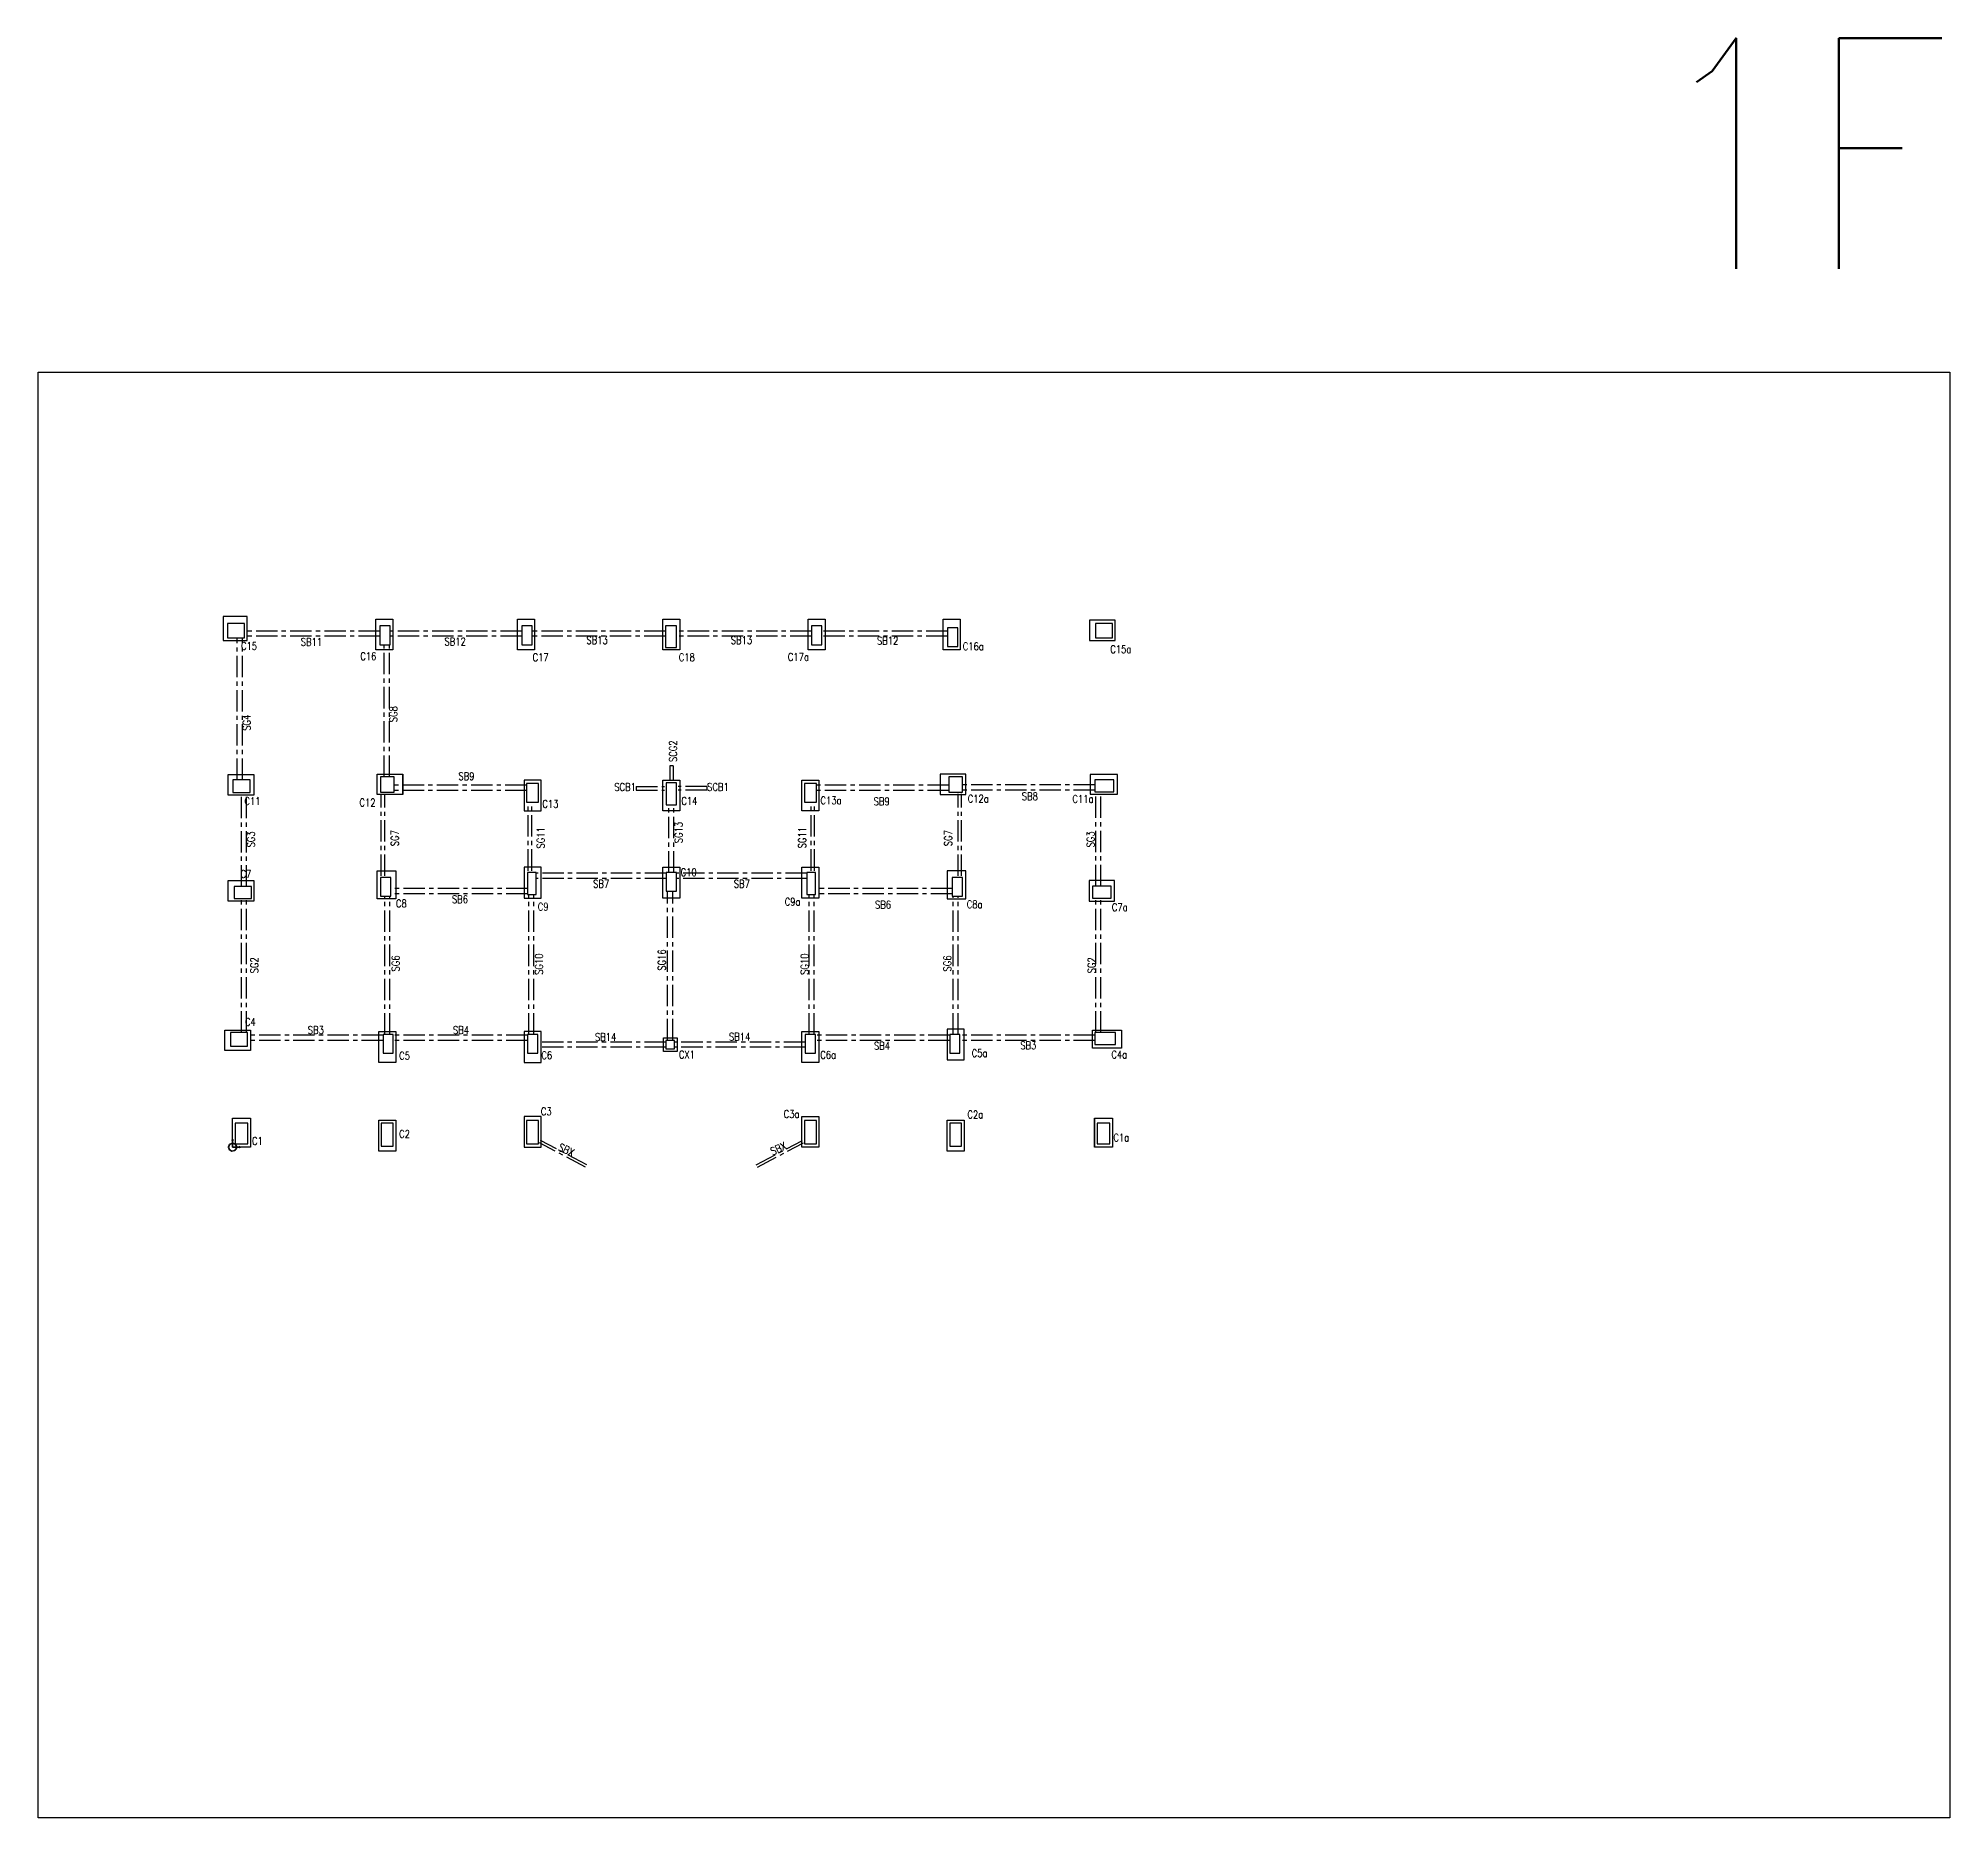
# Model space of a CAD drawing. Header units: millimetres. Extents: x 79095 to 169372, y 0 to 10446.
# Drawn here: x 79095 to 90277, y 0 to 10415 of the extents above; entities that cross this region are included whole.
import ezdxf
from ezdxf.enums import TextEntityAlignment as Align

# ---------------------------------------------------------------- set-up
doc = ezdxf.new("R2010")
doc.units = ezdxf.units.MM
doc.header["$LTSCALE"] = 100
doc.header["$MEASUREMENT"] = 0
doc.linetypes.add('CENTER', pattern=[2, 1.25, -0.25, 0.25, -0.25])
for name, color, linetype in [('TC-COLUMN', 1, 'Continuous'), ('TC-TB', 2, 'Continuous'), ('TC-TC', 4, 'Continuous'), ('TC-鋼柱', 11, 'Continuous')]:
    doc.layers.add(name, color=color, linetype=linetype)
doc.layers.add('TC-鋼粱', color=183, linetype='CENTER', plot=False)
doc.styles.add('TXT', font='TXT.shx', dxfattribs={"width": 0.8, "bigfont": 'ae.shx'})

# ---------------------------------------------------------------- blocks, each defined once
blk = doc.blocks.new('origin')
at = {"color": 3, "lineweight": 35}
blk.add_line((0, 0), (0, 39), dxfattribs=at)
at = {"color": 1, "lineweight": 35}
blk.add_line((0, 0), (39, 0), dxfattribs=at)
at = {"color": 7, "lineweight": 35, "true_color": 0xffffff}
blk.add_lwpolyline([(0, 24), (-18, 15), (-24, 0), (-18, -15), (-4, -23), (13, -19), (22, -7), (23, 6), (15, 18), (0, 24)], dxfattribs=at)
at = {"color": 3, "lineweight": 35}
blk.add_lwpolyline([(0, 44), (-3, 39), (3, 39)], close=True, dxfattribs=at)
at = {"color": 1, "lineweight": 35}
blk.add_lwpolyline([(44, 0), (39, 3), (39, -3)], close=True, dxfattribs=at)

msp = doc.modelspace()

# ---------------------------------------------------------------- linework, layer by layer
at = {"layer": 'Defpoints'}
msp.add_lwpolyline([(79095, 0), (79095, 8460), (90277, 8460), (90277, 0), (79095, 0)], dxfattribs=at)
at = {"layer": 'TC-COLUMN'}
for points in [[(80177, 6890), (80317, 6890), (80317, 7030), (80177, 7030)], [(81169, 7015), (81169, 6835), (81069, 6835), (81069, 7015), (81169, 7015)], [(81999, 7015), (81999, 6835), (81899, 6835), (81899, 7015), (81999, 7015)], [(82849, 7015), (82849, 6835), (82749, 6835), (82749, 7015), (82849, 7015)], [(83699, 7015), (83699, 6835), (83599, 6835), (83599, 7015), (83699, 7015)], [(84489, 7015), (84489, 6835), (84389, 6835), (84389, 7015), (84489, 7015)], [(85245, 7010), (85245, 6890), (85395, 6890), (85395, 7010), (85245, 7010)], [(80357, 6105), (80357, 5985), (80207, 5985), (80207, 6105), (80357, 6105)], [(81227, 5988), (81077, 5988), (81077, 6108), (81227, 6108)], [(81227, 6108), (81227, 5988)], [(81937, 6073), (81937, 5893), (82037, 5893), (82037, 6073), (81937, 6073)], [(82849, 6073), (82849, 5893), (82749, 5893), (82749, 6073), (82849, 6073)], [(83662, 6073), (83662, 5893), (83562, 5893), (83562, 6073), (83662, 6073)], [(84372, 6108), (84372, 5988), (84522, 5988), (84522, 6108), (84372, 6108)], [(85249, 5990), (85409, 5990), (85409, 6105), (85249, 6105)], [(80357, 5485), (80357, 5365), (80207, 5365), (80207, 5485), (80357, 5485)], [(81187, 5543), (81187, 5378), (81077, 5378), (81077, 5543), (81187, 5543)], [(81937, 5563), (81937, 5383), (82037, 5383), (82037, 5563), (81937, 5563)], [(82849, 5563), (82849, 5383), (82749, 5383), (82749, 5563), (82849, 5563)], [(83662, 5563), (83662, 5383), (83562, 5383), (83562, 5563), (83662, 5563)], [(84412, 5543), (84412, 5378), (84522, 5378), (84522, 5543), (84412, 5543)], [(85242, 5485), (85242, 5365), (85392, 5365), (85392, 5485), (85242, 5485)], [(80337, 4610), (80337, 4490), (80187, 4490), (80187, 4610), (80337, 4610)], [(81187, 4601), (81187, 4421), (81087, 4421), (81087, 4601), (81187, 4601)], [(82037, 4421), (82037, 4601), (81937, 4601), (81937, 4421)], [(83562, 4421), (83562, 4601), (83662, 4601), (83662, 4421)], [(84412, 4616), (84412, 4436), (84512, 4436), (84512, 4616), (84412, 4616)], [(85262, 4505), (85262, 4610), (85432, 4610), (85432, 4505), (85262, 4505)], [(82752, 4565), (82832, 4565), (82832, 4485), (82752, 4485), (82752, 4565)], [(80337, 3925), (80232, 3925), (80232, 4095), (80337, 4095), (80337, 3925)], [(81187, 4082), (81187, 3902), (81087, 3902), (81087, 4082), (81187, 4082)], [(82037, 3925), (82037, 4105), (81937, 4105), (81937, 3925)], [(83562, 3925), (83562, 4105), (83662, 4105), (83662, 3925)], [(84412, 3902), (84412, 4082), (84512, 4082), (84512, 3902)], [(85274, 3925), (85274, 4095)], [(85274, 4095), (85379, 4095), (85379, 3925), (85274, 3925)]]:
    msp.add_lwpolyline(points, close=True, dxfattribs=at)
at = {"layer": 'TC-鋼柱'}
for points in [[(80202, 6905), (80302, 6905), (80302, 6990), (80202, 6990)], [(81094, 6975), (81094, 6865), (81154, 6865), (81154, 6975)], [(81924, 6975), (81924, 6865), (81984, 6865), (81984, 6975)], [(82764, 6975), (82764, 6850), (82829, 6850), (82829, 6975)], [(83619, 6975), (83619, 6865), (83679, 6865), (83679, 6975)], [(84414, 6965), (84414, 6855), (84474, 6855), (84474, 6965)], [(85280, 6905), (85380, 6905), (85380, 6990), (85280, 6990)], [(80234, 6000), (80334, 6000), (80334, 6075), (80234, 6075)], [(81097, 6003), (81177, 6003), (81177, 6093), (81097, 6093)], [(82022, 5943), (82022, 6053), (81952, 6053), (81952, 5943)], [(82769, 5928), (82829, 5928), (82829, 6058), (82769, 6058)], [(83647, 5943), (83647, 6053), (83577, 6053), (83577, 5943)], [(84422, 6003), (84502, 6003), (84502, 6093), (84422, 6093)], [(85277, 6005), (85387, 6005), (85387, 6075), (85277, 6075)], [(81097, 5503), (81097, 5393), (81157, 5393), (81157, 5503)], [(82769, 5533), (82769, 5423), (82829, 5423), (82829, 5533)], [(84442, 5503), (84442, 5393), (84502, 5393), (84502, 5503)], [(80242, 5380), (80342, 5380), (80342, 5450), (80242, 5450)], [(85262, 5382), (85372, 5382), (85372, 5452), (85262, 5452)], [(80219, 4515), (80319, 4515), (80319, 4595), (80219, 4595)], [(81112, 4585), (81112, 4475), (81172, 4475), (81172, 4585)], [(81957, 4585), (81957, 4475), (82017, 4475), (82017, 4585)], [(83582, 4585), (83582, 4475), (83642, 4475), (83642, 4585)], [(84427, 4585), (84427, 4475), (84487, 4475), (84487, 4585)], [(85277, 4525), (85397, 4525), (85397, 4595), (85277, 4595)], [(82767, 4500), (82817, 4500), (82817, 4550), (82767, 4550)], [(80247, 3945), (80322, 3945), (80322, 4065), (80247, 4065)], [(81102, 3930), (81172, 3930), (81172, 4065), (81102, 4065)], [(81952, 3945), (82022, 3945), (82022, 4080), (81952, 4080)], [(83577, 3945), (83647, 3945), (83647, 4080), (83577, 4080)], [(84427, 3930), (84497, 3930), (84497, 4065), (84427, 4065)], [(85289, 3945), (85364, 3945), (85364, 4065), (85289, 4065)]]:
    msp.add_lwpolyline(points, close=True, dxfattribs=at)
at = {"layer": 'TC-鋼柱', "elevation": 0}
for points in [[(81957, 5403), (82007, 5403), (82007, 5533), (81957, 5533)], [(83592, 5403), (83642, 5403), (83642, 5533), (83592, 5533)]]:
    msp.add_lwpolyline(points, close=True, dxfattribs=at)
at = {"layer": 'TC-鋼粱'}
for p, q in [((81094, 6945), (80302, 6945)), ((81924, 6945), (81154, 6945)), ((82764, 6945), (81984, 6945)), ((83619, 6945), (82829, 6945)), ((84414, 6945), (83679, 6945)), ((80259, 6075), (80259, 6905)), ((80289, 6075), (80289, 6905)), ((81094, 6915), (80302, 6915)), ((81119, 6093), (81119, 6865)), ((81149, 6093), (81149, 6865)), ((81924, 6915), (81154, 6915)), ((82764, 6915), (81984, 6915)), ((83619, 6915), (82829, 6915)), ((84414, 6915), (83679, 6915)), ((82809, 6156), (82789, 6156)), ((82789, 6156), (82789, 6068)), ((82809, 6156), (82809, 6068)), ((81952, 6043), (81177, 6043)), ((84422, 6043), (83647, 6043)), ((85277, 6045), (84502, 6045)), ((80284, 5450), (80284, 6000)), ((80314, 5450), (80314, 6000)), ((81102, 5513), (81102, 5993)), ((81122, 5513), (81122, 5993)), ((81952, 6013), (81177, 6013)), ((81962, 5543), (81962, 5933)), ((81982, 5543), (81982, 5933)), ((82593, 6035), (82593, 6015)), ((82593, 6035), (82759, 6035)), ((82593, 6015), (82759, 6015)), ((82784, 5533), (82784, 5928)), ((82814, 5533), (82814, 5928)), ((83006, 6035), (82839, 6035)), ((83006, 6015), (82839, 6015)), ((83006, 6035), (83006, 6015)), ((83617, 5543), (83617, 5933)), ((83637, 5543), (83637, 5933)), ((84422, 6013), (83647, 6013)), ((84477, 5513, 0), (84477, 5993, 0)), ((84497, 5513, 0), (84497, 5993, 0)), ((85277, 6015), (84502, 6015)), ((85282, 5452), (85282, 6005)), ((85312, 5452), (85312, 6005)), ((82769, 5528, 0), (82007, 5528, 0)), ((82769, 5498, 0), (82007, 5498, 0)), ((83592, 5528), (82829, 5528)), ((83592, 5498), (82829, 5498)), ((80284, 4595), (80284, 5380)), ((80314, 4595), (80314, 5380)), ((81122, 4585), (81122, 5393)), ((81152, 4585), (81152, 5393)), ((81957, 5438, 0), (81157, 5438, 0)), ((81957, 5408, 0), (81157, 5408, 0)), ((81964, 4585, 0), (81964, 5403, 0)), ((81994, 4585, 0), (81994, 5403, 0)), ((82777, 4550), (82777, 5423)), ((82807, 4550), (82807, 5423)), ((83604, 4585), (83604, 5403)), ((83634, 4585), (83634, 5403)), ((84442, 5438, 0), (83642, 5438, 0)), ((84442, 5408, 0), (83642, 5408, 0)), ((84447, 4585), (84447, 5393)), ((84477, 4585), (84477, 5393)), ((85282, 4595), (85282, 5382)), ((85312, 4595), (85312, 5382)), ((81112, 4580), (80319, 4580)), ((81112, 4550), (80319, 4550)), ((81957, 4580), (81172, 4580)), ((81957, 4550), (81172, 4550)), ((82767, 4540), (82017, 4540)), ((82767, 4510), (82017, 4510)), ((83582, 4540), (82817, 4540)), ((83582, 4510), (82817, 4510)), ((84427, 4580), (83642, 4580)), ((84427, 4550), (83642, 4550)), ((85277, 4580), (84487, 4580)), ((85277, 4550), (84487, 4550)), ((82297, 3808), (82027, 3950)), ((82304, 3822), (82034, 3963)), ((83295, 3822), (83565, 3963)), ((83302, 3808), (83572, 3950))]:
    msp.add_line(p, q, dxfattribs=at)

# ---------------------------------------------------------------- block references
msp.add_blockref('origin', (80232, 3925))

# ---------------------------------------------------------------- texts
at = {"layer": 'Defpoints', "style": 'TXT', "width": 0.8}
msp.add_text('1F', height=1350, dxfattribs=at).set_placement((90277, 8660), align=Align.BOTTOM_RIGHT)
at = {"layer": 'TC-TB', "style": 'TXT', "width": 0.8}
for s, p in [('SB11', (80693, 6882)), ('SB12', (81534, 6884)), ('SB13', (82364, 6892)), ('SB13', (83209, 6892)), ('SB12', (84064, 6889)), ('SB9', (81600, 6096, 0)), ('SCB1', (82528, 6033)), ('SCB1', (83071, 6033)), ('SB9', (84029, 5949, 0)), ('SB8', (84896, 5978, 0)), ('SB7', (82388, 5466, 0)), ('SB7', (83211, 5466, 0)), ('SB6', (81562, 5376)), ('SB6', (84037, 5344)), ('SB3', (80719, 4610)), ('SB4', (81568, 4610)), ('SB14', (82414, 4570, 0)), ('SB14', (83198, 4571, 0)), ('SB4', (84031, 4518)), ('SB3', (84887, 4521))]:
    msp.add_text(s, height=45, dxfattribs=at).set_placement(p, align=Align.MIDDLE_CENTER)
for s, rotation, p in [('SG8', 90, (81173, 6459)), ('SG4', 90, (80314, 6409)), ('SCG2', 90, (82809, 6242)), ('SG13', 90, (82841, 5766)), ('SG3', 90, (80339, 5726)), ('SG7', 90, (81181, 5733, 0)), ('SG11', 90, (82035, 5735, 0)), ('SG11', 90, (83564, 5736, 0)), ('SG7', 90, (84418, 5733, 0)), ('SG3', 90, (85251, 5726)), ('SG6', 90, (81186, 5000)), ('SG10', 90, (82024, 4996)), ('SG16', 90, (82743, 5020, 0)), ('SG10', 90, (83578, 4996)), ('SG6', 90, (84414, 5000)), ('SG2', 90, (80359, 4989)), ('SG2', 90, (85257, 4989)), ('SBX', 335.4679, (82185, 3909, 0)), ('SBX', 24.5321, (83425, 3917, 0))]:
    msp.add_text(s, height=45, rotation=rotation, dxfattribs=at).set_placement(p, align=Align.MIDDLE_CENTER)
at = {"layer": 'TC-TC', "style": 'TXT', "width": 0.8}
for s, p in [('C15', (80328, 6858)), ('C16a', (84565, 6856)), ('C15a', (85428, 6839)), ('C16', (81026, 6798)), ('C17', (82034, 6792)), ('C18', (82889, 6792)), ('C17a', (83542, 6794)), ('C11', (80348, 5950)), ('C12', (81021, 5942, 0)), ('C13', (82091, 5934, 0)), ('C14', (82904, 5951)), ('C13a', (83733, 5954, 0)), ('C12a', (84594, 5964, 0)), ('C11a', (85207, 5963)), ('C7', (80310, 5524)), ('C10', (82900, 5534)), ('C8', (81219, 5351, 0)), ('C9a', (83508, 5361)), ('C8a', (84573, 5346, 0)), ('C9', (82049, 5332)), ('C7a', (85422, 5329)), ('C4', (80336, 4658)), ('C5', (81238, 4460)), ('C6', (82070, 4463)), ('CX1', (82890, 4467)), ('C6a', (83716, 4465)), ('C5a', (84602, 4475)), ('C4a', (85419, 4467)), ('C3', (82067, 4134)), ('C3a', (83502, 4119)), ('C2a', (84577, 4116)), ('C1', (80377, 3961)), ('C2', (81238, 4002)), ('C1a', (85431, 3981))]:
    msp.add_text(s, height=45, dxfattribs=at).set_placement(p, align=Align.MIDDLE_CENTER)

doc.saveas('drawing.dxf')
